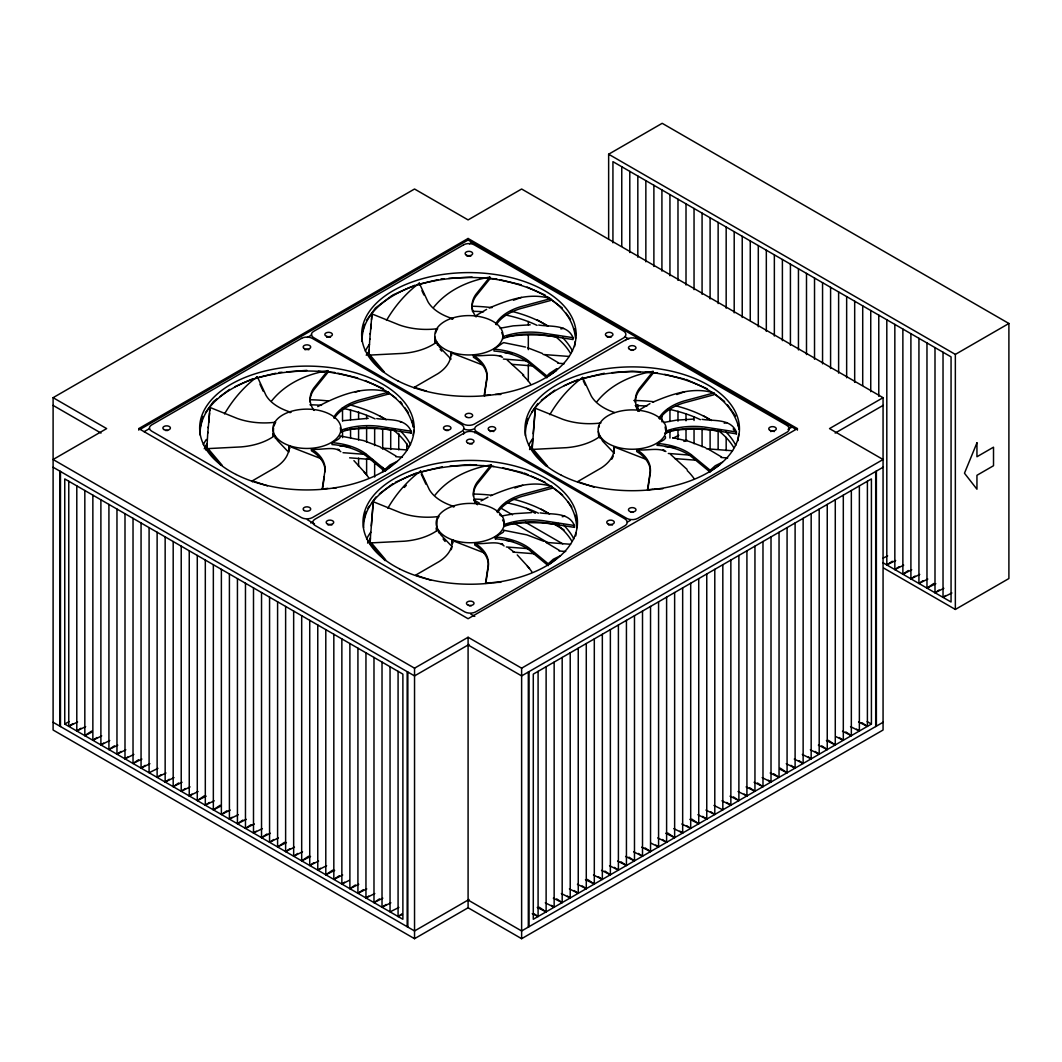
<?xml version="1.0" encoding="UTF-8"?>
<svg xmlns="http://www.w3.org/2000/svg" width="1062" height="1062" viewBox="0 0 1062 1062"><rect width="100%" height="100%" fill="white"/><g stroke="black" fill="none" stroke-linecap="round" stroke-linejoin="round"><path stroke-width="1.5" d="M206.692 449.399L207.037 443.624M206.811 449.571L207.794 432.34M368.673 355.889L369.018 350.102M368.872 354.642L369.032 351.841M370.014 543.691L370.359 537.916M370.213 542.456L370.718 532.208M531.982 450.182L532.699 438.699M532.102 450.341L535.301 408.233L562.568 419.224A51.241 29.577 0 0 0 598.782 423.22L600.959 422.928M369.125 350.433L369.377 344.407M369.483 344.898L369.775 338.818M370.824 532.699L372.855 506.202M207.886 432.977L208.205 426.911M369.855 339.468L370.187 333.388M371.302 525.955L373.32 501.742L400.586 512.747A51.241 29.577 0 0 0 436.801 516.743L438.991 516.437L437.318 519.305M533.177 433.761L535.301 408.233M208.285 427.707L209.997 407.45L237.264 418.455A51.241 29.577 0 0 0 273.478 422.45L275.669 422.158L273.757 426.406M370.253 334.185L371.979 313.94L399.246 324.932A51.241 29.577 0 0 0 435.46 328.941L437.65 328.636L436.057 331.371M208.696 422.623L209.572 413.131M370.678 329.101L371.103 324.229M371.554 319.622L371.979 313.94M200.094 434.995C199.311 407.742 224.958 390.378 247.499 381.125C272.257 372.483 298.634 369.364 324.733 371.833M362.076 341.473C361.292 314.233 386.94 296.856 409.467 287.616C435.274 278.443 462.82 275.881 489.994 278.443C524.216 283.302 571.555 298.342 575.538 338.42M363.602 527.668C363.403 501.118 388.931 484.577 410.808 475.418C436.601 466.258 464.16 463.696 491.334 466.258C525.106 471.329 575.538 486.622 576.679 527.841M413.184 435.168L413.742 430.322M525.398 435.765C524.601 408.512 550.249 391.148 572.79 381.895C597.548 373.253 623.925 370.134 650.024 372.603M574.595 346.477L575.153 341.645M575.75 535.898L576.122 532.673M737.904 440.77L738.661 434.318M209.838 410.582L209.997 407.45M373.16 504.875L373.32 503.6M322.45 489.356L324.348 476.599M484.418 395.834L487.046 378.298A51.241 29.577 0 0 0 474.94 358.186L473.4 357.244L473.4 355.385C482.918 356.779 493.857 353.049 502.591 357.244M485.998 582.042L488.387 566.099A51.241 29.577 0 0 0 476.28 546.001L474.741 545.045L474.741 543.186C483.781 545.111 497.534 539.748 504.092 545.961M647.74 490.126L650.356 472.59A51.241 29.577 0 0 0 638.262 452.478L636.709 451.536L636.709 449.677C646.227 451.098 657.219 447.195 665.901 451.523M435.008 337.225L435.314 341.765M598.331 431.517L598.623 436.057M273.518 427.853L273.332 435.287M437.066 520.699L436.655 529.566M435.725 332.897L435.978 331.503M599.048 427.19L599.38 425.65M200.054 428.092L202.683 416.53M362.726 331.53L364.359 324.335M376.744 418.574C388.692 420.459 405.405 417.605 411.1 431.212L411.1 433.07L378.961 428.119A51.241 29.577 0 0 0 342.561 431.517L340.822 432.168L341.606 430.575M363.722 520.858L365.7 512.136M538.726 325.052C550.674 326.95 567.387 324.096 573.068 337.689L573.068 339.561L540.93 334.61A51.241 29.577 0 0 0 504.53 337.995L502.804 338.659L503.587 337.052M526.394 424.296L527.681 418.627M540.067 512.866C552.014 514.751 568.728 511.897 574.409 525.504L574.409 527.363L542.27 522.411A51.241 29.577 0 0 0 505.87 525.809L504.145 526.46L504.915 524.867M340.822 432.168L340.358 427.614M502.804 338.659L502.976 336.203M504.145 526.46L503.879 522.57M702.048 419.344C713.983 421.242 730.709 418.388 736.391 431.982L736.391 433.84L704.252 428.902A51.241 29.577 0 0 0 667.852 432.287L666.126 432.938L665.131 426.924M506.999 336.508A101.248 58.463 0 0 1 552.24 336.216L557.643 337.079L557.935 336.11M511.313 523.924A101.248 58.463 0 0 1 553.581 524.031L558.984 524.88L559.276 523.924M673.281 430.415A101.248 58.463 0 0 1 715.562 430.508L720.965 431.371L721.244 430.402M333.667 417.658L334.318 416.41A51.241 29.577 0 0 1 358.425 400.308L388.546 392.17L388.546 394.029L358.425 402.166A51.241 29.577 0 0 0 334.318 418.269M495.649 324.136L496.286 322.888A51.241 29.577 0 0 1 520.393 306.785L550.528 298.648L550.528 300.506L520.393 308.644A51.241 29.577 0 0 0 496.286 324.76M496.989 511.937L497.627 510.703A51.241 29.577 0 0 1 521.734 494.587L551.868 486.462L551.868 488.321L521.734 496.458A51.241 29.577 0 0 0 497.627 512.561M658.958 418.428L659.608 417.18A51.241 29.577 0 0 1 683.716 401.078L713.85 392.94L713.85 394.798L683.716 402.936A51.241 29.577 0 0 0 659.608 419.039M224.547 413.914C232.87 399.511 243.981 386.648 257.296 376.665L265.938 395.21A51.241 29.577 0 0 0 289.236 411.711L291.081 412.242L289.886 412.68M386.515 320.392C394.852 306.002 405.95 293.139 419.278 283.142L427.92 301.688A51.241 29.577 0 0 0 451.204 318.188L453.049 318.733L451.854 319.158M387.856 508.194C396.192 493.803 407.29 480.94 420.618 470.957L429.26 489.489A51.241 29.577 0 0 0 452.545 506.003L454.39 506.534L453.195 506.972M549.837 414.684C558.174 400.294 569.272 387.431 582.587 377.435L591.242 395.98A51.241 29.577 0 0 0 614.526 412.481M205.404 412.746L213.462 401.516L217.352 398.582M366.47 320.498L375.444 307.993L391.546 295.873M367.81 508.3L369.629 505.777M371.435 503.255L375.908 497.029M531.597 412.268L537.876 403.507M380.475 447.009L363.509 440.571L340.119 435.924C341.911 438.5 334.211 441.181 332.034 442.721L332.034 444.58L334.132 444.726A51.241 29.577 0 0 1 365.779 455.625L384.895 471.342L392.143 465.183M271.739 400.812C285.386 383.674 306.573 374.156 327.813 370.625L313.794 388.042A51.241 29.577 0 0 0 313.25 409.321L314.086 410.436M433.708 307.29C447.367 290.165 468.554 280.633 489.794 277.102L475.763 294.519A51.241 29.577 0 0 0 475.232 315.799L476.068 316.927M435.048 495.104C448.695 477.966 469.895 468.435 491.122 464.917L477.103 482.321A51.241 29.577 0 0 0 476.572 503.614L477.409 504.729M597.03 401.582C610.677 384.444 631.863 374.926 653.103 371.395L639.085 388.811A51.241 29.577 0 0 0 638.541 410.091L639.377 411.206M404.343 487.418L406.321 485.334M384.895 471.342L384.895 469.484L390.019 464.93L397.161 461.412M502.976 342.92L494.003 349.199L494.003 351.057L496.1 351.203A51.241 29.577 0 0 1 527.761 362.115L546.877 377.833L546.877 375.975L549.452 373.479L556.846 368.62M547.766 376.678L556.435 370.519M504.065 530.469L503.149 532.274L495.343 537L495.343 538.872L497.441 539.005A51.241 29.577 0 0 1 529.102 549.917L548.204 565.634L548.204 563.776L553.329 559.223L560.484 555.705M549.107 564.48L555.453 559.475M665.409 436.694C667.215 439.27 659.502 441.951 657.325 443.491L657.325 445.35L659.422 445.496A51.241 29.577 0 0 1 691.083 456.408L710.186 472.125L710.186 470.254L715.31 465.714L722.452 462.182M711.089 470.97L719.757 464.811M287.444 450.978L277.408 440.438L274.646 435.553L273.385 436.522A51.241 29.577 0 0 1 241.193 446.903L208.059 448.602L208.059 450.461L220.856 465.222M451.045 359.115L439.389 346.929L436.615 342.03L435.354 343.013A51.241 29.577 0 0 1 403.162 353.38L370.041 355.08L370.041 356.938L382.838 371.713M450.766 545.271L440.73 534.73L437.956 529.845L436.694 530.814A51.241 29.577 0 0 1 404.503 541.195L371.368 542.881L371.368 544.753L385.002 560.63M614.367 453.408L602.698 441.221L599.937 436.323L598.676 437.305A51.241 29.577 0 0 1 566.484 447.673L533.35 449.372L533.35 451.231L546.147 465.992M219.94 396.63L229.565 389.396M379.373 493.857L392.887 483.688M541.355 400.334L554.855 390.166M495.343 538.872L496.684 537.863M657.325 445.35L658.666 444.341M68.764 481.232L68.764 726.381L72.893 723.607M76.796 485.878L76.796 731.014L80.924 728.253M84.827 490.511L84.827 735.647L91.717 731.041M92.859 495.144L92.859 740.294L96.987 737.519M100.89 499.79L100.89 744.927L103.651 743.081M108.921 504.423L108.921 749.56L114.43 745.869M116.966 509.056L116.966 754.206L121.081 751.431M124.997 513.689L124.997 758.839L127.745 756.994M133.029 518.336L133.029 763.472L138.525 759.781M141.06 522.969L141.06 768.118L145.189 765.344M664.666 433.23L667.414 431.384M157.123 532.248L157.123 777.384L161.251 774.623M165.154 536.881L165.154 782.03L169.283 779.256M173.186 541.514L173.186 786.663L178.681 782.973M181.217 546.16L181.217 791.296L185.346 788.535M189.248 550.793L189.248 795.942L191.996 794.084M197.28 555.426L197.28 800.575L204.156 795.956M205.311 560.072L205.311 805.208L209.44 802.447M213.343 564.705L213.343 809.855L220.219 805.235M221.374 569.338L221.374 814.488L226.883 810.797M229.405 573.984L229.405 819.121L232.153 817.275M237.437 578.617L237.437 823.754L242.946 820.063M245.468 583.25L245.468 828.4L250.977 824.709M253.499 587.897L253.499 833.033L256.261 831.188M261.531 592.53L261.531 837.666L267.04 833.975M269.562 597.163L269.562 842.312L273.691 839.538M277.594 601.809L277.594 846.945L284.483 842.325M285.625 606.442L285.625 851.578L289.753 848.817M293.656 611.075L293.656 856.224L297.785 853.45M301.688 615.708L301.688 860.857L308.577 856.237M309.732 620.354L309.732 865.49L313.848 862.729M317.764 624.987L317.764 870.136L320.512 868.291M325.795 629.62L325.795 874.769L332.671 870.15M333.826 634.266L333.826 879.402L339.322 875.712M341.858 638.899L341.858 884.049L344.606 882.203M349.889 643.532L349.889 888.682L355.385 884.991M357.921 648.178L357.921 893.315L363.416 889.624M365.952 652.811L365.952 897.961L368.7 896.102M373.983 657.444L373.983 902.594L379.479 898.903M886.81 319.781L886.81 564.918L892.306 561.227M382.015 662.091L382.015 907.227L386.143 904.466M894.841 324.414L894.841 569.564L898.97 566.789M902.873 329.047L902.873 574.197L908.382 570.506M398.077 671.357L398.077 916.506L402.206 913.732M910.904 333.694L910.904 578.83L915.032 576.069M918.935 338.327L918.935 583.463L923.064 580.702M926.967 342.96L926.967 588.109L933.843 583.489M934.998 347.606L934.998 592.742L939.127 589.981M943.029 352.239L943.029 597.375L945.791 595.53M476.028 315.573L486.622 309.361M638.103 410.689L649.931 403.653M252.371 481.803L252.371 480.834L275.868 467.24A51.241 29.577 0 0 0 288.97 447.341L288.851 446.146L321.215 458.731M414.353 388.28L414.353 387.311L437.836 373.718A51.241 29.577 0 0 0 450.952 353.832L450.832 352.637L483.197 365.222M53.1 397.679L414.538 189.009L468.09 219.914L521.628 189.009L883.066 397.679L883.066 730.019L521.628 938.689L468.09 907.771L414.538 938.689L53.1 730.019L53.1 397.679L106.651 428.597L53.1 459.514L414.538 668.184L468.09 637.266L521.628 668.184L883.066 459.514L829.515 428.597L883.066 397.679M608.645 238.684L608.645 154.229L662.184 123.311L1008.9 323.485L1008.9 578.538L955.349 609.442L883.717 568.09M138.777 430.137L138.777 428.597L468.09 238.472L797.389 428.597L797.389 430.137M140.211 429.313L468.09 240.012L796.049 429.367M144.127 431.69L149.49 428.597M307.396 337.424L311.697 334.942M469.417 243.875L472.099 242.335M64.755 724.058L402.883 919.28L402.883 674.131L64.755 478.922L64.755 724.058L68.977 721.616M627.337 522.132L630.204 520.486M788.017 429.367L792.04 427.043M797.389 428.597L468.09 618.721L138.777 428.597M608.645 154.229L955.349 354.403L1008.9 323.485M469.046 644.448L414.538 675.91L53.1 467.24M835.157 433.07L883.066 405.405M883.066 467.24L521.628 675.91L468.09 644.992M469.046 899.487L414.538 930.962L53.1 722.279M871.411 724.058L533.283 919.28L533.283 674.131L871.411 478.922L871.411 724.058L867.189 721.616M883.066 722.279L521.628 930.962L468.09 900.045M340.783 451.669C334.211 445.456 320.472 450.819 311.418 448.894L311.418 450.766L312.958 451.708A51.241 29.577 0 0 1 325.065 471.82M317.75 406.613C339.03 395.276 364.266 385.094 388.546 392.17M481.059 500.906L487.949 497.175M68.764 726.381L77.619 721.974M664.865 433.615L669.299 431.411M76.796 731.014L85.65 726.62M672.896 438.248L678.804 435.314M84.827 735.647L92.208 731.983M683.888 441.42L686.835 439.96M92.859 740.294L101.713 735.886M100.89 744.927L109.758 740.533M108.921 749.56L117.789 745.166M116.966 754.206L125.82 749.799M124.997 758.839L133.852 754.445M133.029 763.472L141.883 759.078M141.06 768.118L149.915 763.711M157.946 768.357L149.092 772.751L149.092 527.602M157.123 777.384L165.977 772.99M165.154 782.03L174.009 777.623M173.186 786.663L182.04 782.269M181.217 791.296L190.071 786.902M189.248 795.942L198.103 791.535M197.28 800.575L206.134 796.168M205.311 805.208L214.166 800.814M213.343 809.855L220.723 806.177M221.374 814.488L230.228 810.08M229.405 819.121L238.26 814.727M237.437 823.754L246.291 819.36M245.468 828.4L254.322 823.993M253.499 833.033L262.354 828.639M261.531 837.666L270.385 833.272M269.562 842.312L278.417 837.905M277.594 846.945L286.448 842.551M285.625 851.578L294.479 847.184M883.199 558.081L887.633 555.891M293.656 856.224L302.524 851.817M886.81 564.918L895.664 560.524M301.688 860.857L310.555 856.463M894.841 569.564L903.696 565.157M309.732 865.49L318.587 861.096M902.873 574.197L911.727 569.79M317.764 870.136L326.618 865.729M910.904 578.83L919.758 574.436M325.795 874.769L334.649 870.375M918.935 583.463L927.79 579.069M333.826 879.402L342.681 875.008M926.967 588.109L935.821 583.702M341.858 884.049L349.239 880.371M934.998 592.742L943.852 588.348M349.889 888.682L358.744 884.288M943.029 597.375L951.884 592.981M357.921 893.315L366.775 888.921M365.952 897.961L374.806 893.554M373.983 902.594L382.838 898.186M382.015 907.227L390.869 902.833M398.9 907.466L390.046 911.873L390.046 666.724M398.077 916.506L402.458 914.395M392.595 295.09L414.937 285.187M234.835 386.741L252.968 378.709M564.347 385.639L578.259 379.479M395.343 482.267L416.277 473.002M489.197 308.02C508.3 299.922 529.765 292.169 550.528 298.648M652.506 402.312C671.622 394.201 693.088 386.462 713.85 392.94M490.525 495.821C509.641 487.723 531.106 479.971 551.868 486.462M560.882 328.928L563.51 328.331M724.204 423.207L726.82 422.623M562.223 516.729L564.838 516.145M513.464 300.227L521.429 297.413M676.786 394.52L684.738 391.705M514.804 488.029L522.769 485.228M502.804 336.787L504.53 336.136A51.241 29.577 0 0 1 540.93 332.751L573.068 337.689M340.822 430.309L342.561 429.659A51.241 29.577 0 0 1 378.961 426.26L411.1 431.212M666.126 431.079L667.852 430.429A51.241 29.577 0 0 1 704.252 427.03L736.391 431.982M504.145 524.601L505.87 523.938A51.241 29.577 0 0 1 542.27 520.553L574.409 525.504M355.319 392.143L359.447 390.935M420.99 283.74L437.783 279.731M259.009 377.262L275.801 373.24M584.312 378.032L604.291 373.253M422.331 471.555L442.31 466.776M500.083 328.238L513.145 325.861L530.164 324.813M663.392 422.53L676.467 420.154L693.486 419.092M501.423 516.039L514.486 513.676L531.504 512.614M342.893 420.685L368.195 418.322M489.861 394.812L484.179 395.568L487.046 376.439A51.241 29.577 0 0 0 474.94 356.328L473.4 355.385M327.879 488.334L322.211 489.078L325.065 469.948A51.241 29.577 0 0 0 312.958 449.85L311.418 448.894M653.17 489.104L647.501 489.861L650.356 470.731A51.241 29.577 0 0 0 638.262 450.62L636.709 449.677M491.202 582.626L485.52 583.37L488.387 564.241A51.241 29.577 0 0 0 476.28 544.129L474.741 543.186M440.969 278.961L444.049 278.735M448.682 278.377L472.139 277.089M278.987 372.483L282.08 372.244M286.7 371.899L306.918 370.359M611.991 372.669L632.209 371.129L640.333 371.753M450.009 466.191L470.24 464.652L476.732 465.143M654.564 489.011L662.807 488.772M492.582 582.534L500.826 582.281M400.175 421.906L401.529 421.853M495.423 394.453L500.839 394.493M333.441 487.976L336.163 487.989M494.003 349.199L496.1 349.345A51.241 29.577 0 0 1 527.761 360.257L546.877 375.975M657.325 443.491L659.422 443.637A51.241 29.577 0 0 1 691.083 454.536L710.186 470.254M332.034 442.721L334.132 442.854A51.241 29.577 0 0 1 365.779 453.766L384.895 469.484M495.343 537L497.441 537.146A51.241 29.577 0 0 1 529.102 548.058L548.204 563.776M480.25 277.7L496.83 278.961M543.094 354.482L569.245 356.46M503.361 359.049L528.093 360.934M557.776 363.191L564.36 363.695M645.192 372.125L650.063 372.483M657.405 373.041L653.303 372.735C687.419 377.66 730.683 391.427 739.218 429.486L738.17 424.853M511.605 364.319L533.031 365.939M318.281 371.222L324.773 371.713M334.849 372.483L328.012 371.965C361.571 376.944 404.343 390.073 413.437 427.269M706.403 448.761L732.554 450.753M668.317 453.461L691.402 455.226M721.085 457.483L727.682 457.974M674.914 458.611L696.353 460.231M381.112 447.991L407.264 449.983M343.026 452.691L366.111 454.443M395.794 456.7L402.392 457.204M483.223 465.634L494.069 466.457M349.624 457.828L372.709 459.58M546.067 542.403L570.586 544.275M506.348 546.983L529.434 548.735M559.103 550.992L565.701 551.497M512.933 552.121L534.372 553.753M503.6 342.601L525.491 347.062M503.441 530.217L526.832 534.863L543.797 541.288M672.91 437.677L688.8 441.341L705.779 447.779M499.857 279.691L521.256 284.802M664.679 374.342L684.578 379.094M337.875 373.2L357.695 377.939M502.698 467.851L522.597 472.617M414.353 387.311L426.446 391.108M252.371 480.834L267.385 485.825M527.495 347.699L542.456 353.487M499.552 355.77L501.344 356.447L500.534 355.956M662.861 450.062L664.666 450.739L663.856 450.235M337.57 449.292L339.375 449.969L338.566 449.465M500.892 543.585L502.684 544.248L501.875 543.757M386.727 393.312L388.546 394.029M646.519 459.514L614.155 446.929L614.261 449.983A51.241 29.577 0 0 1 614.009 453.089M484.537 553.023L452.173 540.439L452.293 543.492M594.136 487.192L577.662 481.604L601.158 468.01A51.241 29.577 0 0 0 614.261 448.111L614.155 446.929M430.694 580.117L415.68 575.126L439.177 561.532A51.241 29.577 0 0 0 452.293 541.633L452.173 540.439M527.071 287.059L545.204 295.09M686.171 379.479L707.146 388.772M450.832 352.637L450.832 354.496L451.854 354.947M365.089 380.581L383.223 388.612M524.19 473.002L528.411 474.86M531.226 476.108L545.178 482.294M288.851 446.146L288.851 448.018L289.886 448.469M452.173 542.297L453.195 542.762M532.248 913.692L538.089 916.506L538.089 671.357M858.547 721.974L867.402 726.381L867.402 481.232M850.516 726.62L859.37 731.014L859.37 485.878M842.485 731.253L851.339 735.647L851.339 490.511M835.927 736.63L843.308 740.294L843.308 495.144M826.409 740.533L835.276 744.927L835.276 499.79M818.377 745.166L827.245 749.56L827.245 504.423M810.346 749.799L819.2 754.206L819.2 509.056M802.314 754.445L811.169 758.839L811.169 513.689M794.283 759.078L803.137 763.472L803.137 518.336M786.252 763.711L795.106 768.118L795.106 522.969M779.694 769.087L787.075 772.751L787.075 527.602M770.189 772.99L779.043 777.384L779.043 532.248M762.158 777.623L771.012 782.03L771.012 536.881M754.126 782.269L762.981 786.663L762.981 541.514M746.095 786.902L754.949 791.296L754.949 546.16M738.063 791.535L746.918 795.942L746.918 550.793M730.032 796.168L738.886 800.575L738.886 555.426M722.001 800.814L730.855 805.208L730.855 560.072M713.969 805.447L722.824 809.855L722.824 564.705M705.938 810.08L714.792 814.488L714.792 569.338M697.907 814.727L706.761 819.121L706.761 573.984M689.875 819.36L698.73 823.754L698.73 578.617M681.844 823.993L690.698 828.4L690.698 583.25M673.812 828.639L682.667 833.033L682.667 587.897M665.781 833.272L674.635 837.666L674.635 592.53M657.75 837.905L666.604 842.312L666.604 597.163M651.192 843.281L658.573 846.945L658.573 601.809M641.687 847.184L650.541 851.578L650.541 606.442M633.642 851.817L642.51 856.224L642.51 611.075M625.611 856.463L634.479 860.857L634.479 615.708M617.58 861.096L626.434 865.49L626.434 620.354M609.548 865.729L618.403 870.136L618.403 624.987M601.517 870.375L610.371 874.769L610.371 629.62M593.485 875.008L602.34 879.402L602.34 634.266M585.454 879.641L594.308 884.049L594.308 638.899M577.423 884.288L586.277 888.682L586.277 643.532M569.391 888.921L578.246 893.315L578.246 648.178M561.36 893.554L570.214 897.961L570.214 652.811M553.329 898.186L562.183 902.594L562.183 657.444M545.297 902.833L554.152 907.227L554.152 662.091M537.266 907.466L546.12 911.873L546.12 666.724M545.018 354.827L558.147 362.646M708.341 449.12L721.456 456.939M383.037 448.35L396.166 456.156M546.359 542.629L559.488 550.448M624.562 336.535L628.863 339.03M537.12 319.795L547.116 325.569M703.296 415.733L710.438 419.862M882.787 562.608L951.061 602.021L951.061 356.872L612.933 161.65L612.933 242.813M379.426 415.786L385.148 419.078M541.315 509.242L548.457 513.371M526.659 508.326L535.288 513.304M552.519 523.247L564.015 529.885M501.025 508.207L512.508 514.844M525.438 522.305L562.78 543.863M473.732 499.87L479.48 503.189M499.578 514.791L502.459 516.451M513.942 523.088L548.417 542.987M307.303 519.703L314.471 523.845M470.758 614.075L474.78 616.398M53.1 405.405L101.009 433.07M861.893 722.691L867.402 726.381M856.609 729.169L859.37 731.014M845.83 731.957L851.339 735.647M839.179 737.519L843.308 740.294M828.387 740.307L835.276 744.927M821.736 745.869L827.245 749.56M815.085 751.431L819.2 754.206M808.421 756.994L811.169 758.839M799.009 760.711L803.137 763.472M790.978 765.344L795.106 768.118M780.198 768.131L787.075 772.751M773.548 773.694L779.043 777.384M768.264 780.185L771.012 782.03M757.485 782.973L762.981 786.663M749.453 787.606L754.949 791.296M744.17 794.084L746.918 795.942M733.391 796.885L738.886 800.575M726.727 802.447L730.855 805.208M710.664 811.713L714.792 814.488M702.632 816.359L706.761 819.121M691.853 819.147L698.73 823.754M686.57 825.625L690.698 828.4M679.906 831.188L682.667 833.033M667.759 833.059L674.635 837.666M662.476 839.538L666.604 842.312M655.812 845.1L658.573 846.945M645.032 847.888L650.541 851.578M638.381 853.45L642.51 856.224M628.969 857.167L634.479 860.857M620.938 861.8L626.434 865.49M614.287 867.362L618.403 870.136M604.875 871.079L610.371 874.769M598.211 876.641L602.34 879.402M587.432 879.429L594.308 884.049M582.149 885.907L586.277 888.682M574.117 890.553L578.246 893.315M567.466 896.102L570.214 897.961M556.687 898.903L562.183 902.594M551.404 905.382L554.152 907.227M539.244 907.253L546.12 911.873M533.96 913.732L538.089 916.506M713.704 393.272L724.616 401.489M547.793 297.041L562.356 307.993M553.01 487.763L562.634 495.011M389.701 393.484L396.179 398.356M670.52 454.35L687.074 469.431M507.198 360.058L523.765 375.138M508.539 547.873L514.486 552.386M502.565 519.982L503.68 521.907M517.234 554.908L529.566 568.422M353.911 460.616L366.244 474.13M533.35 449.372L547.567 466.205M370.041 355.08L384.245 371.926M371.368 542.881L385.586 559.727M208.059 448.602L222.277 465.435M440.172 349.398L441.739 351.15M443.08 538.965L445.124 541.474M733.178 428.915L734.811 431.092M727.47 404.808L735.568 416.078M565.966 313.038L570.493 319.343M568.21 502.1L571.834 507.145M437.464 345.07L436.615 342.03M400.374 401.516L402.179 404.038M404.901 407.808L408.512 412.852M438.805 532.872L437.956 529.845M275.483 438.579L274.646 435.553M735.793 432.619L736.391 433.84M720.262 429.937L720.965 431.371M556.953 335.645L557.643 337.079M573.812 526.141L574.409 527.363M558.293 523.447L558.984 524.88M410.503 431.849L411.1 433.07M394.971 429.167L395.675 430.588L390.272 429.738A101.248 58.463 0 0 0 349.478 429.46M583.25 380.727L585.255 385.002M421.933 290.709L423.924 294.997M421.282 474.236L425.928 484.219M259.951 384.232L263.283 391.36M501.808 332.645L502.538 334.769M574.502 329.021L575.909 335.194M575.485 515.269L577.25 523.008M412.162 420.99L413.583 427.163M434.823 340.145L435.221 342.787M436.163 527.947L436.562 530.588M272.841 433.654L273.239 436.296M450.832 354.496L450.952 355.69M288.851 448.018L288.97 449.213A51.241 29.577 0 0 1 288.718 452.306M955.349 354.403L955.349 609.442M878.778 315.135L878.778 396.299M876.376 471.103L876.376 726.156M875.699 471.488L875.699 726.541M870.747 310.502L870.747 391.666M862.716 305.869L862.716 385.373M854.684 301.223L854.684 382.386M846.653 296.59L846.653 377.753M838.622 291.957L838.622 373.12M830.59 287.311L830.59 368.474M822.559 282.678L822.559 363.841M814.527 278.045L814.527 359.208M806.496 273.412L806.496 354.562M798.451 268.766L798.451 349.929M790.42 264.133L790.42 345.296M782.389 259.5L782.389 340.65M774.357 254.853L774.357 336.017M766.326 250.22L766.326 331.384M758.295 245.587L758.295 326.751M750.263 240.941L750.263 320.445M742.232 236.308L742.232 317.472M734.2 231.675L734.2 312.839M726.169 227.029L726.169 308.192M726.169 437.398L726.169 450.646M718.138 222.396L718.138 303.559M718.138 431.106L718.138 449.319M710.106 217.763L710.106 298.926M710.106 429.778L710.106 449.651M702.075 213.117L702.075 294.28M702.075 428.451L702.075 446.677M694.044 208.484L694.044 289.647M694.044 417.193L694.044 420.499M694.044 428.782L694.044 443.69M686.012 203.851L686.012 285.014M686.012 414.207L686.012 420.831M686.012 429.114L686.012 440.703M677.981 199.205L677.981 280.368M677.981 411.22L677.981 421.163M677.981 429.446L677.981 439.389M669.949 194.572L669.949 275.735M669.949 409.905L669.949 421.495M669.949 431.437L669.949 438.062M661.918 189.939L661.918 271.102M661.918 415.202L661.918 421.826M653.887 185.292L653.887 266.456M653.103 371.395L653.103 373.253L639.085 390.67A51.241 29.577 0 0 0 635.421 402.843M645.855 180.659L645.855 261.823M637.824 176.026L637.824 257.19M637.824 404.609L637.824 411.233M629.793 171.394L629.793 252.544M621.761 166.747L621.761 246.251M599.937 436.323L599.937 438.181M582.587 377.435L582.587 379.293M528.995 671.662L528.995 926.714M528.318 321.494L528.318 324.813M528.318 334.742L528.318 349.65M528.318 364.558L528.318 381.125M528.318 672.047L528.318 927.099M521.628 668.184L521.628 938.689M491.122 464.917L491.122 466.776L477.103 484.192A51.241 29.577 0 0 0 473.44 496.352M489.794 277.102L489.794 278.974L475.763 296.378A51.241 29.577 0 0 0 472.59 311.644M468.09 238.472L468.09 240.012M468.09 637.266L468.09 907.771M420.618 470.957L420.618 471.913M419.278 283.142L419.278 285.001M414.538 668.184L414.538 938.689M407.848 672.047L407.848 927.099M407.171 671.662L407.171 926.714M406.773 443.571L406.773 450.195M398.741 433.296L398.741 449.863M390.71 429.659L390.71 449.531M382.678 429.327L382.678 449.199M382.678 467.426L382.678 472.391M374.647 428.995L374.647 445.562M374.647 462.116L374.647 477.024M373.32 501.742L373.32 502.711M366.616 415.415L366.616 418.72M366.616 427.004L366.616 441.911M366.616 458.479L366.616 475.033M358.584 411.764L358.584 418.388M358.584 428.331L358.584 439.92M358.584 458.147L358.584 466.43M350.553 409.773L350.553 419.716M350.553 427.999L350.553 437.929M342.522 407.781L342.522 421.043M342.522 430.973L342.522 437.597M327.813 370.625L327.813 372.483L313.794 389.9A51.241 29.577 0 0 0 310.117 402.06M257.296 376.665L257.296 377.621M205.975 445.217L205.975 450.182M60.468 471.488L60.468 726.541M59.791 471.103L59.791 726.156M506.866 524.522A101.248 58.463 0 0 1 509.826 524.11M474.979 502.499A51.241 29.577 0 0 1 473.931 499.459M505.99 540.359A101.248 58.463 0 0 1 513.424 541.288M452.027 546.598A51.241 29.577 0 0 1 451.204 549.678M367.585 543.08A107.222 61.901 0 0 1 370.067 538.872M474.94 499.113A107.222 61.901 0 0 1 483.21 499.498M505.658 502.525A107.222 61.901 0 0 1 538.421 513.172M556.037 523.832A107.222 61.901 0 0 1 571.834 541.155M608.632 525.053A3.783 2.19 0 0 1 612.416 525.053M469.258 443.836A3.783 2.19 0 0 1 472.125 444.062M328.052 525.053A3.783 2.19 0 0 1 331.835 525.053M469.258 605.831A3.783 2.19 0 0 1 471.223 605.831M366.629 538.899A107.912 62.3 0 0 1 370.545 532.474M473.533 494.042A107.912 62.3 0 0 1 491.733 495.264M512.309 498.941A107.912 62.3 0 0 1 549.532 514.061M563.683 525.172A107.912 62.3 0 0 1 573.838 538.899M527.349 566.245A102.324 59.074 0 0 1 531.929 571.86M345.031 430.017A101.248 58.463 0 0 1 347.991 429.632M339.681 445.788A101.248 58.463 0 0 1 350.115 446.996M312.281 522.318A7.978 4.606 0 0 1 310.675 522.955M204.262 448.788A107.222 61.901 0 0 1 206.745 444.58M309.971 404.781A107.222 61.901 0 0 1 321.534 405.339M342.336 408.233A107.222 61.901 0 0 1 375.098 418.893M392.728 429.539A107.222 61.901 0 0 1 408.512 446.863M446.226 430.548A3.783 2.19 0 0 1 448.191 430.548M305.033 349.77A3.783 2.19 0 0 1 308.816 349.77M165.645 430.548A3.783 2.19 0 0 1 167.61 430.548M203.32 444.606A107.912 62.3 0 0 1 206.347 439.456M310.223 399.763A107.912 62.3 0 0 1 328.41 400.971M348.986 404.662A107.912 62.3 0 0 1 386.21 419.769M400.374 430.88A107.912 62.3 0 0 1 410.529 444.606M364.027 471.953A102.324 59.074 0 0 1 368.607 477.581M463.682 431.491A8.987 5.191 0 0 1 463.629 434.026M668.834 430.999A101.248 58.463 0 0 1 671.795 430.601M636.948 408.989A51.241 29.577 0 0 1 635.899 405.936M664.971 446.558A101.248 58.463 0 0 1 675.405 447.779M613.186 456.156A51.241 29.577 0 0 1 611.805 459.169M474.78 432.858A7.567 4.367 0 0 1 475.285 431.756M529.553 449.558A107.222 61.901 0 0 1 532.049 445.35M635.262 405.551A107.222 61.901 0 0 1 646.824 406.109M667.64 409.003A107.222 61.901 0 0 1 700.402 419.663M718.018 430.309A107.222 61.901 0 0 1 733.802 447.633M770.614 431.544A3.783 2.19 0 0 1 774.397 431.544M631.24 350.327A3.783 2.19 0 0 1 633.191 350.327M490.033 431.544A3.783 2.19 0 0 1 493.817 431.544M631.24 512.322A3.783 2.19 0 0 1 633.191 512.322M528.611 445.376A107.912 62.3 0 0 1 532.513 438.964M633.855 400.507A107.912 62.3 0 0 1 653.701 401.755M675.817 405.817A107.912 62.3 0 0 1 711.513 420.552M725.665 431.65A107.912 62.3 0 0 1 735.82 445.376M687.207 470.572A102.324 59.074 0 0 1 693.898 478.351M504.649 352.557A101.248 58.463 0 0 1 512.083 353.487M474.249 428.796A7.978 4.606 0 0 1 463.55 428.796M366.244 355.266A107.222 61.901 0 0 1 367.837 352.451M473.599 311.299A107.222 61.901 0 0 1 483.515 311.816M505.884 315.042A107.222 61.901 0 0 1 537.08 325.37M554.696 336.017A107.222 61.901 0 0 1 570.493 353.354M607.291 337.251A3.783 2.19 0 0 1 611.088 337.251M467.001 256.247A3.783 2.19 0 0 1 470.785 256.247M326.711 337.251A3.783 2.19 0 0 1 330.494 337.251M365.288 351.084A107.912 62.3 0 0 1 369.204 344.672M472.192 306.241A107.912 62.3 0 0 1 492.011 307.661M510.968 311.139A107.912 62.3 0 0 1 548.191 326.26M562.356 337.358A107.912 62.3 0 0 1 572.498 351.084M522.783 375.218A102.324 59.074 0 0 1 530.588 384.059M625.823 339.88A8.987 5.191 0 0 1 625.598 340.517M976.947 442.841L964.469 473.227L976.947 489.21L976.947 475.298L993.514 465.727L993.514 447.182L976.947 456.753L976.947 442.841M301.568 338.366L151.64 424.933A7.567 4.367 0 0 0 151.64 431.119L301.568 517.672A7.978 4.606 0 0 0 312.281 517.672L462.209 431.119A8.987 5.191 0 0 0 460.868 424.163L312.281 338.366A7.474 4.314 0 0 0 301.568 338.366M463.55 244.857L313.609 331.41A7.567 4.367 0 0 0 313.609 337.597L463.55 424.163A7.978 4.606 0 0 0 474.249 424.163L624.177 337.597A8.987 5.191 0 0 0 622.85 330.64L474.249 244.857A7.474 4.314 0 0 0 463.55 244.857M464.877 432.659L314.949 519.225A7.567 4.367 0 0 0 314.949 525.398L464.877 611.964A7.978 4.606 0 0 0 475.59 611.964L625.518 525.398A8.987 5.191 0 0 0 624.177 518.442L475.59 432.659A7.474 4.314 0 0 0 464.877 432.659M626.859 339.15L476.931 425.703A7.567 4.367 0 0 0 476.931 431.889L626.859 518.442A7.978 4.606 0 0 0 637.572 518.442L787.5 431.889A8.987 5.191 0 0 0 786.159 424.933L637.572 339.15A7.474 4.314 0 0 0 626.859 339.15M453.195 540.12A34.077 19.674 0 0 0 504.317 523.088A34.077 19.674 0 0 0 453.195 506.043A34.077 19.674 0 0 0 453.195 540.12M399.405 568.794A107.222 61.901 0 0 0 575.365 534.491A107.222 61.901 0 0 0 435.938 463.656A107.222 61.901 0 0 0 399.405 568.794M607.849 523.858A3.783 2.19 0 0 0 614.181 522.876A3.783 2.19 0 0 0 609.548 520.194A3.783 2.19 0 0 0 607.849 523.858M467.559 442.867A3.783 2.19 0 0 0 473.891 441.885A3.783 2.19 0 0 0 469.258 439.203A3.783 2.19 0 0 0 467.559 442.867M327.269 523.858A3.783 2.19 0 0 0 333.601 522.876A3.783 2.19 0 0 0 328.968 520.194A3.783 2.19 0 0 0 327.269 523.858M468.342 605.207A3.783 2.19 0 0 0 474.024 603.309A3.783 2.19 0 0 0 468.342 601.411A3.783 2.19 0 0 0 468.342 605.207M289.886 445.828A34.077 19.674 0 0 0 340.995 428.796A34.077 19.674 0 0 0 289.886 411.764A34.077 19.674 0 0 0 289.886 445.828M236.083 474.502A107.222 61.901 0 0 0 412.056 440.199A107.222 61.901 0 0 0 272.615 369.364A107.222 61.901 0 0 0 236.083 474.502M444.54 429.566A3.783 2.19 0 0 0 450.872 428.583A3.783 2.19 0 0 0 446.226 425.915A3.783 2.19 0 0 0 444.54 429.566M304.25 348.575A3.783 2.19 0 0 0 310.582 347.593A3.783 2.19 0 0 0 305.936 344.911A3.783 2.19 0 0 0 304.25 348.575M163.946 429.566A3.783 2.19 0 0 0 170.292 428.583A3.783 2.19 0 0 0 165.645 425.915A3.783 2.19 0 0 0 163.946 429.566M304.25 510.57A3.783 2.19 0 0 0 310.582 509.587A3.783 2.19 0 0 0 305.936 506.906A3.783 2.19 0 0 0 304.25 510.57M615.177 446.611A34.077 19.674 0 0 0 666.286 429.566A34.077 19.674 0 0 0 615.177 412.534A34.077 19.674 0 0 0 615.177 446.611M561.386 475.272A107.222 61.901 0 0 0 737.347 440.969A107.222 61.901 0 0 0 597.919 370.147A107.222 61.901 0 0 0 561.386 475.272M769.831 430.336A3.783 2.19 0 0 0 776.163 429.367A3.783 2.19 0 0 0 771.53 426.685A3.783 2.19 0 0 0 769.831 430.336M629.54 349.345A3.783 2.19 0 0 0 635.872 348.363A3.783 2.19 0 0 0 631.24 345.694A3.783 2.19 0 0 0 629.54 349.345M489.25 430.336A3.783 2.19 0 0 0 495.582 429.367A3.783 2.19 0 0 0 490.936 426.685A3.783 2.19 0 0 0 489.25 430.336M630.324 511.685A3.783 2.19 0 0 0 636.005 509.787A3.783 2.19 0 0 0 630.324 507.901A3.783 2.19 0 0 0 630.324 511.685M451.854 352.318A34.077 19.674 0 0 0 502.976 335.273A34.077 19.674 0 0 0 451.854 318.242A34.077 19.674 0 0 0 451.854 352.318M398.064 380.979A107.222 61.901 0 0 0 574.024 346.69A107.222 61.901 0 0 0 434.597 275.854A107.222 61.901 0 0 0 398.064 380.979M606.508 336.057A3.783 2.19 0 0 0 612.84 335.074A3.783 2.19 0 0 0 608.207 332.393A3.783 2.19 0 0 0 606.508 336.057M466.218 255.053A3.783 2.19 0 0 0 472.55 254.07A3.783 2.19 0 0 0 467.917 251.402A3.783 2.19 0 0 0 466.218 255.053M326.711 336.402A3.783 2.19 0 0 0 332.393 334.503A3.783 2.19 0 0 0 326.711 332.618A3.783 2.19 0 0 0 326.711 336.402M467.001 417.393A3.783 2.19 0 0 0 472.683 415.507A3.783 2.19 0 0 0 467.001 413.609A3.783 2.19 0 0 0 467.001 417.393"/></g></svg>
